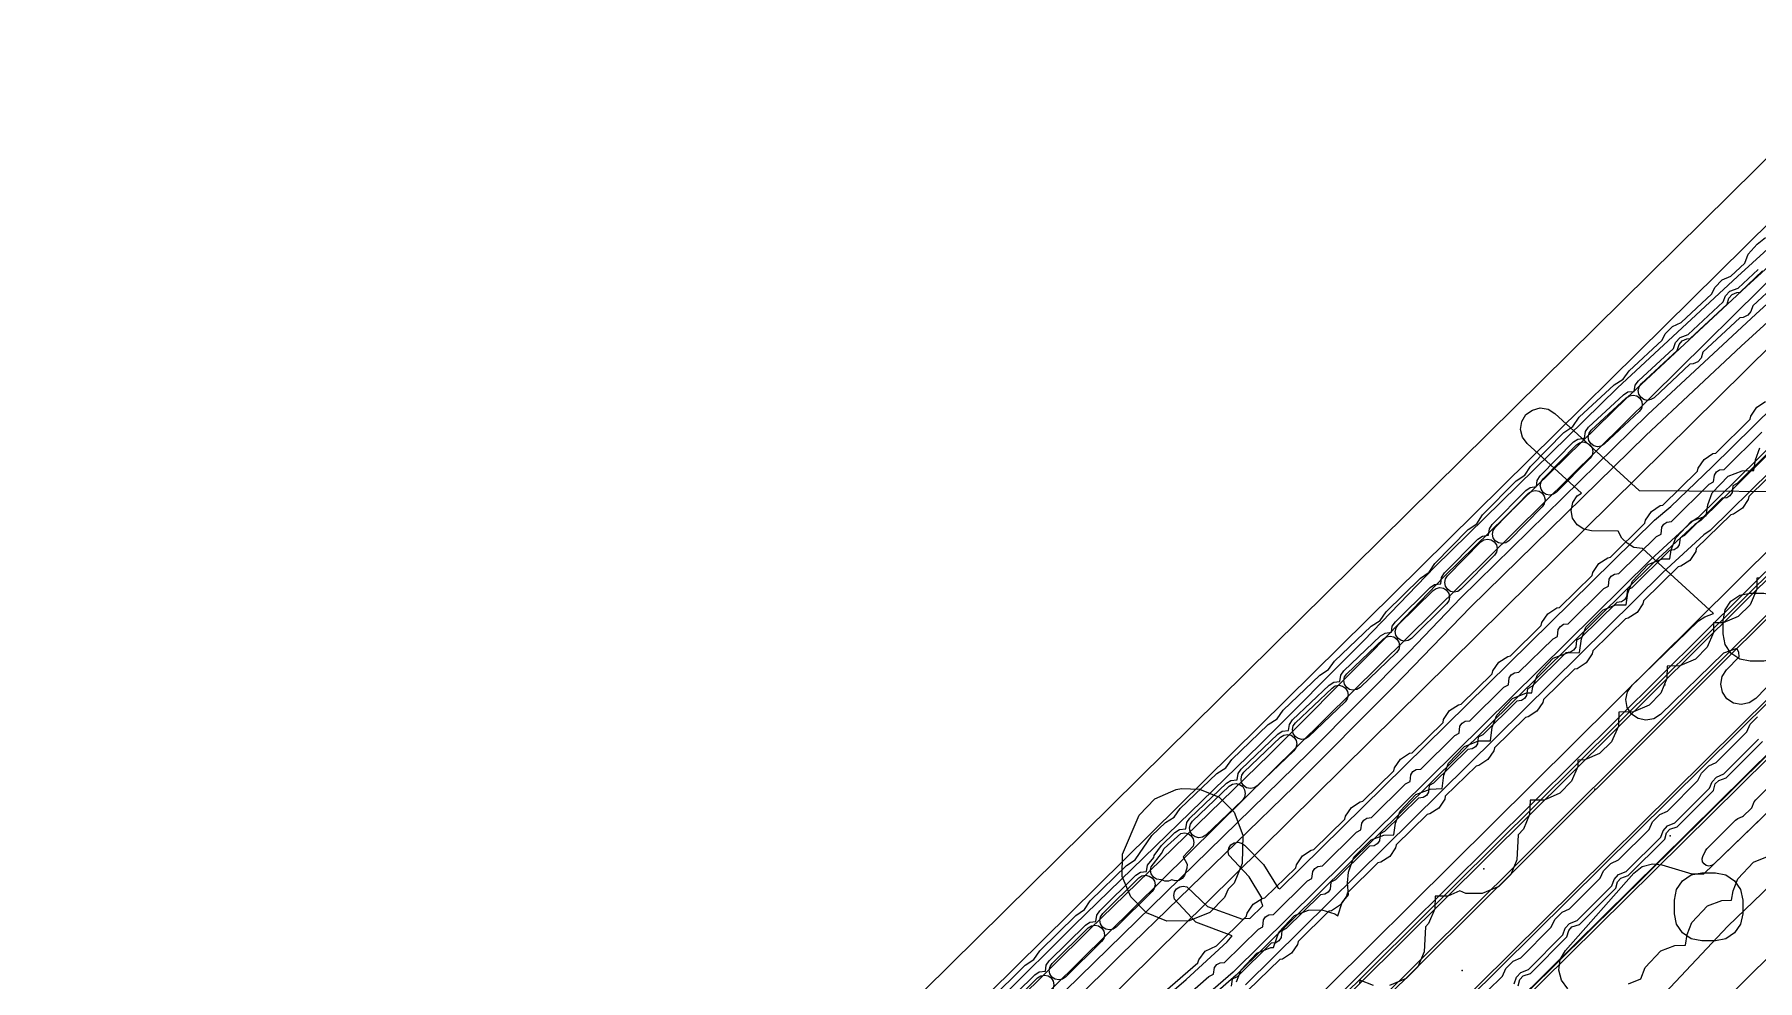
# Model space of a CAD drawing. Header units: metres. Extents: x -2677 to -840, y 169 to 1487.
# Drawn here: x -2254.5 to -2128, y 973.1 to 1042.6 of the extents above; entities that cross this region are included whole.
import ezdxf

# ---------------------------------------------------------------- set-up
doc = ezdxf.new("R2010")
doc.units = ezdxf.units.M
for name, color, linetype in [('AI_GREENING_ALLOWED_ZONE', 4, 'Continuous'), ('AI_GREENING_EXCLUSIONS', 1, 'Continuous'), ('AI_GREENING_LAWN', 82, 'Continuous'), ('AI_GREENING_REJECTED', 6, 'Continuous')]:
    doc.layers.add(name, color=color, linetype=linetype)

msp = doc.modelspace()

# ---------------------------------------------------------------- linework, layer by layer
at = {"layer": 'AI_GREENING_ALLOWED_ZONE'}
msp.add_lwpolyline([(-2126.16, 986.54), (-2131.25, 981.63), (-2131.25, 981.63), (-2131.42, 981.52), (-2131.61, 981.49), (-2131.8, 981.53), (-2131.96, 981.65), (-2132.07, 981.81), (-2132.1, 982.01), (-2132.06, 982.2), (-2131.87, 982.61), (-2131.76, 982.76), (-2129.65, 984.87), (-2129.49, 984.98), (-2129.15, 985.12), (-2129.08, 985.17), (-2128.52, 985.7), (-2128.47, 985.78), (-2128.28, 986.2), (-2128.17, 986.35), (-2126.74, 987.78)], dxfattribs=at)
at = {"layer": 'AI_GREENING_EXCLUSIONS'}
for points in [[(-2097.85, 1053.54), (-2253.72, 899.46), (-2275.22, 877.41), (-2275.74, 877.06), (-2276.36, 876.96), (-2276.97, 877.11), (-2277.46, 877.5), (-2279.74, 880.3), (-2280.02, 880.82), (-2280.07, 881.4), (-2279.9, 881.96), (-2279.53, 882.41), (-2279.53, 882.41), (-2279.01, 882.69), (-2278.43, 882.74), (-2277.87, 882.57), (-2277.42, 882.2), (-2276.2, 880.7), (-2255.84, 901.59), (-2101.14, 1054.5)], [(-2095.38, 1051.06), (-2251.24, 897), (-2272.72, 874.96), (-2274.46, 873.81), (-2276.52, 873.46), (-2278.54, 873.98), (-2280.17, 875.29), (-2282.45, 878.09), (-2283.37, 879.81), (-2283.56, 881.75), (-2282.99, 883.62), (-2282.99, 883.62), (-2281.75, 885.12), (-2280.02, 886.04), (-2278.08, 886.22), (-2276.25, 885.66), (-2258.3, 904.08), (-2120.21, 1040.54), (-2121.23, 1041.22), (-2122.31, 1042.84)], [(-2194.42, 960.98), (-2178.19, 977.14), (-2164.57, 990.4), (-2156.94, 998.06), (-2151.73, 1003.48), (-2138.32, 1016.61), (-2129.52, 1024.79), (-2122.34, 1031.33)], [(-2191.04, 962.97), (-2177.08, 976.83), (-2163.86, 989.69), (-2156.23, 997.36), (-2151.03, 1002.76), (-2137.62, 1015.9), (-2137.62, 1015.9), (-2128.84, 1024.06), (-2121.67, 1030.59)], [(-2120.18, 1029.3), (-2128.16, 1022.04), (-2136.09, 1014.66), (-2149.83, 1001.2), (-2153.59, 997.26), (-2160.96, 989.83), (-2178.87, 972.33)], [(-2110.29, 1028.85), (-2132.43, 1007.08), (-2132.83, 1006.8), (-2135.89, 1003.98), (-2166.53, 973.69), (-2171.66, 969.23)], [(-2110.08, 1028.64), (-2132.21, 1006.87), (-2132.63, 1006.57), (-2135.68, 1003.76), (-2166.32, 973.47), (-2171.46, 969)], [(-2120.37, 1027.79), (-2129.25, 1019.67), (-2136.24, 1013.12), (-2149.12, 1000.5), (-2154.7, 994.71), (-2162.05, 987.33), (-2174.74, 974.99), (-2189.25, 960.58)], [(-2184.45, 971.59), (-2181.8, 974.2), (-2181.16, 974.62), (-2180.73, 975.26), (-2178.08, 977.87), (-2177.45, 978.29), (-2177.02, 978.93), (-2174.37, 981.54), (-2173.73, 981.96), (-2172.49, 983.73), (-2171.49, 984.68), (-2170.85, 985.09), (-2170.41, 985.72), (-2167.72, 988.29), (-2167.08, 988.7), (-2166.64, 989.33), (-2163.95, 991.9), (-2163.3, 992.31), (-2162.86, 992.94), (-2160.17, 995.51), (-2159.53, 995.92), (-2159.09, 996.55), (-2156.4, 999.12), (-2155.75, 999.53), (-2155.31, 1000.16), (-2152.78, 1002.65), (-2152.15, 1003.08), (-2151.73, 1003.72), (-2149.27, 1006.21), (-2148.64, 1006.64), (-2148.22, 1007.28), (-2145.76, 1009.78), (-2145.13, 1010.21), (-2144.71, 1010.85), (-2142.25, 1013.34), (-2141.59, 1013.78), (-2141.13, 1014.46), (-2138.56, 1016.84), (-2137.91, 1017.25), (-2137.47, 1017.87), (-2135.05, 1020.12), (-2134.83, 1020.59), (-2134.29, 1021.13), (-2133.65, 1021.42), (-2131.39, 1023.53), (-2131.17, 1024), (-2130.63, 1024.54), (-2129.99, 1024.83), (-2128.97, 1025.78), (-2128.73, 1026.44), (-2128.06, 1027.16), (-2127.45, 1027.65)], [(-2109.38, 1027.92), (-2131.51, 1006.15), (-2131.98, 1005.81), (-2134.98, 1003.05), (-2165.62, 972.76)], [(-2183.75, 970.88), (-2181.1, 973.49), (-2180.77, 973.71), (-2180.31, 973.76), (-2180.25, 974.22), (-2180.03, 974.54), (-2177.38, 977.16), (-2177.06, 977.37), (-2176.6, 977.43), (-2176.53, 977.89), (-2176.31, 978.21), (-2173.67, 980.83), (-2173.34, 981.04), (-2172.88, 981.1), (-2172.82, 981.56), (-2172.36, 982.12), (-2172.32, 982.27), (-2171.8, 983.01), (-2170.8, 983.96), (-2170.47, 984.17), (-2170.01, 984.22), (-2169.94, 984.68), (-2169.72, 985), (-2167.03, 987.57), (-2166.7, 987.78), (-2166.24, 987.83), (-2166.17, 988.29), (-2165.95, 988.61), (-2163.25, 991.18), (-2162.93, 991.39), (-2162.47, 991.44), (-2162.39, 991.9), (-2162.17, 992.22), (-2159.48, 994.79), (-2159.15, 995), (-2158.69, 995.05), (-2158.62, 995.51), (-2158.4, 995.83), (-2155.71, 998.4), (-2155.38, 998.61), (-2154.92, 998.66), (-2154.85, 999.12), (-2154.62, 999.44), (-2152.07, 1001.95), (-2151.75, 1002.17), (-2151.29, 1002.23), (-2151.23, 1002.69), (-2151.02, 1003.02), (-2148.56, 1005.51), (-2148.24, 1005.73), (-2147.78, 1005.8), (-2147.72, 1006.26), (-2147.51, 1006.58), (-2145.05, 1009.08), (-2144.73, 1009.3), (-2144.27, 1009.36), (-2144.21, 1009.82), (-2144, 1010.15), (-2141.54, 1012.64), (-2141.22, 1012.86), (-2140.74, 1012.92), (-2140.67, 1013.41), (-2140.44, 1013.72), (-2137.88, 1016.11), (-2137.55, 1016.32), (-2137.09, 1016.36), (-2137.01, 1016.82), (-2136.78, 1017.13), (-2134.22, 1019.52), (-2134.05, 1019.96), (-2133.73, 1020.31), (-2133.13, 1020.53), (-2130.56, 1022.93), (-2130.39, 1023.37), (-2130.07, 1023.71), (-2129.47, 1023.94), (-2127.99, 1025.32)], [(-2126.69, 1024.21), (-2128.39, 1022.65), (-2128.52, 1022.22), (-2128.76, 1021.95), (-2129.1, 1021.79), (-2129.34, 1021.77), (-2132.05, 1019.24), (-2132.18, 1018.81), (-2132.42, 1018.54), (-2132.76, 1018.38), (-2133, 1018.36), (-2135.63, 1015.89), (-2135.86, 1015.75), (-2136.13, 1015.7), (-2136.39, 1015.77), (-2136.61, 1015.93), (-2136.76, 1016.16), (-2136.8, 1016.43), (-2136.74, 1016.69), (-2136.58, 1016.91), (-2133.93, 1019.36), (-2133.8, 1019.79), (-2133.56, 1020.06), (-2133.23, 1020.22), (-2132.98, 1020.24), (-2130.27, 1022.77), (-2130.14, 1023.2), (-2129.9, 1023.47), (-2129.57, 1023.63), (-2129.32, 1023.64), (-2127.67, 1025.21)], [(-2174.13, 969.59), (-2169.99, 973.17), (-2166.98, 975.92), (-2166.61, 976.36), (-2169.27, 977.38), (-2170.84, 979.05), (-2170.89, 979.32), (-2170.84, 979.59), (-2170.68, 979.81), (-2170.45, 979.96), (-2170.19, 980.02), (-2169.92, 979.96), (-2168.41, 978.51), (-2165.85, 977.58), (-2165.62, 977.66), (-2165.31, 977.64), (-2164.36, 978.58), (-2164.47, 978.91), (-2164.43, 979.15), (-2165.36, 980.69), (-2166.84, 982.28), (-2166.89, 982.54), (-2166.84, 982.81), (-2166.69, 983.04), (-2166.46, 983.19), (-2166.19, 983.24), (-2165.92, 983.18), (-2165.7, 983.03), (-2164.3, 981.61), (-2163.23, 979.87), (-2163.1, 979.83), (-2135.61, 1006.91), (-2134.41, 1007.89), (-2131.36, 1010.82), (-2119.2, 1022.78)], [(-2171.51, 972.3), (-2169.12, 974.39), (-2169.06, 974.61), (-2168.59, 975.23), (-2167.76, 975.64), (-2165.54, 977.82), (-2165.5, 978.04), (-2165.06, 978.68), (-2164.41, 979.11), (-2164.21, 979.15), (-2161.94, 981.37), (-2161.89, 981.59), (-2161.45, 982.24), (-2160.8, 982.67), (-2160.6, 982.71), (-2158.33, 984.93), (-2158.29, 985.15), (-2157.85, 985.8), (-2157.2, 986.22), (-2157, 986.26), (-2154.73, 988.49), (-2154.68, 988.71), (-2154.24, 989.35), (-2153.59, 989.78), (-2153.39, 989.82), (-2151.12, 992.04), (-2151.08, 992.26), (-2150.64, 992.91), (-2149.99, 993.34), (-2149.79, 993.38), (-2147.52, 995.6), (-2147.47, 995.82), (-2147.03, 996.46), (-2146.38, 996.89), (-2146.18, 996.93), (-2143.91, 999.15), (-2143.87, 999.37), (-2143.43, 1000.02), (-2142.78, 1000.45), (-2142.58, 1000.49), (-2140.18, 1002.84), (-2140.13, 1003.06), (-2139.69, 1003.71), (-2139.04, 1004.14), (-2138.84, 1004.18), (-2136.31, 1006.67), (-2136.27, 1006.89), (-2135.83, 1007.54), (-2135.18, 1007.97), (-2134.98, 1008.01), (-2132.44, 1010.5), (-2132.4, 1010.72), (-2131.96, 1011.36), (-2131.31, 1011.79), (-2131.11, 1011.83), (-2128.58, 1014.32), (-2128.53, 1014.54), (-2128.1, 1015.19), (-2127.45, 1015.62)], [(-2126.68, 995.34), (-2128.17, 993.81), (-2128.65, 993.48), (-2129.23, 993.36), (-2129.8, 993.46), (-2130.29, 993.78), (-2130.62, 994.27), (-2130.74, 994.84), (-2130.64, 995.41), (-2130.32, 995.9), (-2129.39, 996.86), (-2129.42, 997.21), (-2129.57, 997.48), (-2130.53, 997.12), (-2135.16, 992.62), (-2135.65, 992.31), (-2136.23, 992.2), (-2136.8, 992.32), (-2137.28, 992.66), (-2137.6, 993.15), (-2137.71, 993.72), (-2137.58, 994.3), (-2137.25, 994.78), (-2132.38, 999.5), (-2131.9, 999.8), (-2131.26, 1000.05), (-2136.49, 1004.82), (-2137.11, 1004.9), (-2137.61, 1005.2), (-2137.99, 1005.57), (-2138.28, 1006.1), (-2140.23, 1006.11), (-2140.8, 1006.23), (-2141.29, 1006.56), (-2141.61, 1007.05), (-2141.72, 1007.62), (-2141.6, 1008.2), (-2141.27, 1008.68), (-2140.95, 1008.89), (-2144.94, 1012.53), (-2145.29, 1013), (-2145.43, 1013.57), (-2145.34, 1014.15), (-2145.04, 1014.65), (-2144.57, 1014.99), (-2144, 1015.14), (-2143.42, 1015.05), (-2142.92, 1014.74), (-2136.72, 1009.08), (-2122.08, 1008.97)], [(-2170.95, 971.06), (-2168.32, 973.39), (-2167.98, 973.54), (-2167.9, 974.04), (-2167.73, 974.26), (-2167.49, 974.39), (-2167.16, 974.41), (-2164.68, 976.86), (-2164.36, 977.02), (-2164.3, 977.53), (-2164.15, 977.76), (-2163.92, 977.91), (-2163.58, 977.94), (-2161.08, 980.41), (-2160.75, 980.58), (-2160.69, 981.09), (-2160.54, 981.31), (-2160.31, 981.46), (-2159.97, 981.5), (-2157.47, 983.97), (-2157.15, 984.14), (-2157.09, 984.64), (-2156.94, 984.87), (-2156.71, 985.02), (-2156.37, 985.06), (-2153.87, 987.52), (-2153.54, 987.69), (-2153.48, 988.2), (-2153.33, 988.43), (-2153.1, 988.58), (-2152.76, 988.61), (-2150.26, 991.08), (-2149.93, 991.25), (-2149.88, 991.76), (-2149.72, 991.98), (-2149.5, 992.13), (-2149.16, 992.17), (-2146.66, 994.64), (-2146.33, 994.81), (-2146.27, 995.31), (-2146.12, 995.54), (-2145.89, 995.69), (-2145.55, 995.73), (-2143.05, 998.19), (-2142.72, 998.36), (-2142.67, 998.87), (-2142.51, 999.09), (-2142.29, 999.25), (-2141.95, 999.28), (-2139.32, 1001.88), (-2138.99, 1002.05), (-2138.93, 1002.56), (-2138.78, 1002.79), (-2138.55, 1002.94), (-2138.21, 1002.97), (-2135.45, 1005.71), (-2135.12, 1005.88), (-2135.07, 1006.39), (-2134.91, 1006.61), (-2134.69, 1006.76), (-2134.35, 1006.8), (-2131.58, 1009.54), (-2131.26, 1009.71), (-2131.2, 1010.21), (-2131.05, 1010.44), (-2130.82, 1010.59), (-2130.48, 1010.63), (-2127.72, 1013.36)], [(-2126.77, 1012.33), (-2129.53, 1009.6), (-2129.86, 1009.43), (-2129.91, 1008.92), (-2130.07, 1008.69), (-2130.29, 1008.54), (-2130.63, 1008.51), (-2133.4, 1005.77), (-2133.72, 1005.6), (-2133.78, 1005.09), (-2133.93, 1004.87), (-2134.16, 1004.72), (-2134.5, 1004.68), (-2137.26, 1001.94), (-2137.59, 1001.77), (-2137.65, 1001.27), (-2137.8, 1001.04), (-2138.03, 1000.89), (-2138.37, 1000.85), (-2141, 998.25), (-2141.33, 998.08), (-2141.38, 997.57), (-2141.54, 997.35), (-2141.76, 997.2), (-2142.1, 997.16), (-2144.61, 994.69), (-2144.93, 994.52), (-2144.99, 994.02), (-2145.14, 993.79), (-2145.37, 993.64), (-2145.71, 993.61), (-2148.21, 991.14), (-2148.54, 990.97), (-2148.59, 990.46), (-2148.75, 990.24), (-2148.98, 990.09), (-2149.31, 990.05), (-2151.82, 987.58), (-2152.14, 987.41), (-2152.2, 986.91), (-2152.35, 986.68), (-2152.58, 986.53), (-2152.92, 986.49), (-2155.42, 984.02), (-2155.75, 983.86), (-2155.8, 983.35), (-2155.96, 983.12), (-2156.19, 982.97), (-2156.52, 982.94), (-2159.03, 980.47), (-2159.35, 980.3), (-2159.41, 979.79), (-2159.56, 979.57), (-2159.79, 979.42), (-2160.13, 979.38), (-2162.63, 976.91), (-2162.96, 976.74), (-2163.01, 976.24), (-2163.17, 976.01), (-2163.4, 975.86), (-2163.74, 975.82), (-2166.24, 973.36), (-2166.6, 973.18), (-2166.68, 972.68)], [(-2166.29, 972.99), (-2165.95, 973.87), (-2164.79, 975.09), (-2163.76, 975.5), (-2163.58, 975.5), (-2163.19, 976.63), (-2162.03, 977.85), (-2161, 978.26), (-2160.01, 978.28), (-2159.06, 977.98), (-2158.85, 977.83), (-2158.53, 978.81), (-2158.07, 979.37), (-2158.14, 980.26), (-2158.06, 981.04), (-2157.67, 982.14), (-2156.41, 983.42), (-2155.48, 983.77), (-2154.73, 983.79), (-2154.61, 984.65), (-2154.27, 985.52), (-2153.11, 986.74), (-2152.08, 987.15), (-2151.19, 987.18), (-2151.06, 988.17), (-2150.73, 989.05), (-2149.56, 990.27), (-2148.53, 990.68), (-2147.65, 990.7), (-2147.52, 991.7), (-2147.18, 992.58), (-2146.02, 993.8), (-2144.99, 994.21), (-2144.61, 994.22), (-2144.53, 994.65), (-2144.2, 995.53), (-2143.03, 996.75), (-2142, 997.16), (-2141.1, 997.18), (-2140.97, 998.17), (-2140.64, 999.04), (-2139.38, 1000.32), (-2138.44, 1000.67), (-2137.69, 1000.69), (-2137.56, 1001.54), (-2137.22, 1002.42), (-2136.06, 1003.64), (-2135.03, 1004.05), (-2134.48, 1004.06), (-2134.38, 1004.72), (-2134.04, 1005.59), (-2132.88, 1006.82), (-2131.81, 1007.22), (-2131.69, 1008.03), (-2131.36, 1008.9), (-2130.19, 1010.12), (-2129.16, 1010.53), (-2128.32, 1010.55), (-2128.2, 1011.34), (-2127.86, 1012.21)], [(-2126.14, 1011.13), (-2128.67, 1008.64), (-2128.72, 1008.42), (-2129.15, 1007.77), (-2129.8, 1007.34), (-2130, 1007.3), (-2132.54, 1004.81), (-2132.58, 1004.59), (-2133.02, 1003.94), (-2133.67, 1003.51), (-2133.87, 1003.48), (-2136.4, 1000.98), (-2136.45, 1000.76), (-2136.88, 1000.12), (-2137.54, 999.69), (-2137.73, 999.65), (-2140.14, 997.29), (-2140.19, 997.07), (-2140.62, 996.42), (-2141.28, 995.99), (-2141.47, 995.96), (-2143.75, 993.73), (-2143.79, 993.51), (-2144.23, 992.87), (-2144.88, 992.44), (-2145.08, 992.4), (-2147.35, 990.18), (-2147.4, 989.96), (-2147.83, 989.31), (-2148.49, 988.88), (-2148.69, 988.84), (-2150.96, 986.62), (-2151, 986.4), (-2151.44, 985.75), (-2152.09, 985.33), (-2152.29, 985.29), (-2154.56, 983.06), (-2154.61, 982.84), (-2155.04, 982.2), (-2155.7, 981.77), (-2155.9, 981.73), (-2158.17, 979.51), (-2158.21, 979.29), (-2158.65, 978.64), (-2159.3, 978.21), (-2159.5, 978.17), (-2161.77, 975.95), (-2161.82, 975.73), (-2162.26, 975.09), (-2162.91, 974.66), (-2163.11, 974.62), (-2165.45, 972.35)], [(-2265.34, 866.24), (-2250.65, 880.87), (-2229.65, 901.55), (-2219.49, 911.79), (-2218.88, 912.47), (-2221.78, 915.31), (-2222.33, 916.09), (-2222.45, 916.53), (-2222.36, 916.97), (-2222, 917.59), (-2215.43, 924.05), (-2214.8, 924.4), (-2214.36, 924.48), (-2213.72, 924.25), (-2213.11, 923.73), (-2210.34, 920.93), (-2209.52, 921.67), (-2207.13, 923.98), (-2206.63, 924.9), (-2204.99, 926.46), (-2204.34, 926.85), (-2203.57, 927.51), (-2125.88, 1004.64)], [(-2204.28, 928.22), (-2126.58, 1005.35)], [(-2123.66, 1003.65), (-2145.5, 981.83), (-2216.37, 911.4), (-2323.44, 805.27)], [(-2123.52, 1003.5), (-2145.36, 981.68), (-2216.23, 911.26), (-2323.3, 805.13)], [(-2265.87, 865.37), (-2229.27, 901.57), (-2218.46, 912.48), (-2221.62, 915.65), (-2221.86, 916.28), (-2221.85, 916.82), (-2221.71, 917.27), (-2221.36, 917.77), (-2215.6, 923.3), (-2214.91, 923.7), (-2214.53, 923.77), (-2213.9, 923.69), (-2213.32, 923.36), (-2210.37, 920.53), (-2206.98, 923.7), (-2206.42, 924.69), (-2204.78, 926.24), (-2203.86, 926.87), (-2126.38, 1003.78)], [(-2265.87, 865.08), (-2229.13, 901.43), (-2218.17, 912.48), (-2221.45, 915.74), (-2221.66, 916.3), (-2221.65, 916.8), (-2221.53, 917.18), (-2221.22, 917.62), (-2215.46, 923.16), (-2214.87, 923.5), (-2214.5, 923.57), (-2213.94, 923.49), (-2213.43, 923.2), (-2210.38, 920.25), (-2206.82, 923.58), (-2206.28, 924.54), (-2204.65, 926.1), (-2203.73, 926.72), (-2126.24, 1003.64)], [(-2127.87, 1002.67), (-2128.08, 1002.65), (-2128.09, 1001.82), (-2128.59, 1000.67), (-2129.47, 999.82), (-2130.55, 999.36), (-2131.26, 999.35), (-2131.28, 998.64), (-2131.73, 997.56), (-2132.59, 996.68), (-2133.74, 996.19), (-2134.67, 996.17), (-2134.69, 995.27), (-2135.14, 994.18), (-2136, 993.31), (-2137.15, 992.81), (-2138.21, 992.79), (-2138.25, 991.76), (-2138.75, 990.61), (-2139.63, 989.75), (-2140.71, 989.3), (-2141.22, 989.28), (-2141.24, 988.8), (-2141.69, 987.72), (-2142.54, 986.84), (-2143.7, 986.34), (-2144.74, 986.33), (-2144.78, 985.28), (-2145.23, 984.19), (-2145.62, 983.79), (-2145.71, 981.96), (-2146.16, 980.87), (-2147.02, 980), (-2148.25, 979.48), (-2149.44, 979.48), (-2149.9, 979.66), (-2150.78, 979.29), (-2151.71, 979.27), (-2151.73, 978.36), (-2152.18, 977.28), (-2152.42, 977.02), (-2152.51, 975.18), (-2152.97, 974.1), (-2153.82, 973.22), (-2155.05, 972.71)], [(-2120.94, 995.67), (-2183.65, 933.65), (-2183.42, 933.02), (-2183.46, 932.74), (-2183.62, 932.51), (-2183.85, 932.35), (-2184.13, 932.29), (-2184.4, 932.35), (-2184.63, 932.52), (-2185.2, 933.13), (-2185.56, 934.02), (-2185.65, 935.24), (-2185.54, 935.9), (-2185.34, 936.27), (-2184.59, 936.91), (-2184.24, 937.36), (-2124.7, 996.34)], [(-2120.97, 995.92), (-2183.89, 933.69), (-2183.62, 933.01), (-2183.76, 932.65), (-2184.12, 932.49), (-2184.48, 932.65), (-2185.06, 933.27), (-2185.37, 934.05), (-2185.45, 935.23), (-2185.34, 935.86), (-2185.2, 936.13), (-2184.45, 936.76), (-2184.1, 937.22), (-2124.56, 996.19)], [(-2147.85, 972.33), (-2146.77, 973.41), (-2146.52, 973.97), (-2145.98, 974.51), (-2145.42, 974.76), (-2143.18, 977), (-2142.93, 977.56), (-2142.39, 978.1), (-2141.84, 978.35), (-2139.59, 980.59), (-2139.34, 981.14), (-2138.8, 981.68), (-2138.25, 981.94), (-2136, 984.18), (-2135.75, 984.73), (-2135.21, 985.27), (-2134.66, 985.53), (-2132.41, 987.77), (-2132.16, 988.32), (-2131.62, 988.86), (-2131.07, 989.11), (-2128.82, 991.36), (-2128.57, 991.91), (-2128.03, 992.45)], [(-2145.91, 972.85), (-2145.74, 973.33), (-2145.42, 973.68), (-2144.86, 973.9), (-2142.32, 976.44), (-2142.15, 976.92), (-2141.83, 977.27), (-2141.28, 977.49), (-2138.73, 980.03), (-2138.56, 980.51), (-2138.24, 980.86), (-2137.69, 981.08), (-2135.14, 983.62), (-2134.97, 984.09), (-2134.65, 984.44), (-2134.1, 984.67), (-2131.56, 987.21), (-2131.38, 987.68), (-2131.06, 988.03), (-2130.51, 988.26), (-2127.97, 990.8)], [(-2145.62, 972.7), (-2145.49, 973.16), (-2145.25, 973.43), (-2144.71, 973.61), (-2142.03, 976.28), (-2141.9, 976.75), (-2141.66, 977.02), (-2141.12, 977.2), (-2138.44, 979.87), (-2138.31, 980.34), (-2138.07, 980.61), (-2137.53, 980.79), (-2134.85, 983.46), (-2134.73, 983.93), (-2134.48, 984.2), (-2133.94, 984.37), (-2131.26, 987.05), (-2131.14, 987.52), (-2130.89, 987.78), (-2130.35, 987.96), (-2127.67, 990.64)], [(-2141.96, 972.48), (-2142.43, 973.1), (-2142.63, 973.85), (-2142.52, 974.63), (-2142.13, 975.3), (-2137.13, 980.98), (-2136.51, 981.45), (-2135.75, 981.65), (-2135.07, 981.57), (-2132.85, 980.93), (-2131.99, 980.92), (-2122.92, 989.65)], [(-2120.15, 986.77), (-2130.21, 977.08), (-2162.82, 942.38)], [(-2137.51, 972.85), (-2136.61, 973.21), (-2136.29, 974.03), (-2135.13, 975.26), (-2134.1, 975.66), (-2133.32, 975.68), (-2133.2, 976.47), (-2132.86, 977.34), (-2131.7, 978.56), (-2130.67, 978.97), (-2129.94, 978.99), (-2129.83, 979.68), (-2129.49, 980.56), (-2128.33, 981.78), (-2127.3, 982.19)], [(-2156.24, 972.71), (-2157.23, 973.11), (-2157.25, 972.85)]]:
    msp.add_lwpolyline(points, dxfattribs=at)
for points in [[(-2140.42, 1012.75), (-2140.46, 1013.02), (-2140.4, 1013.28), (-2140.24, 1013.51), (-2137.68, 1015.89), (-2137.44, 1016.04), (-2137.18, 1016.08), (-2136.91, 1016.02), (-2136.69, 1015.86), (-2136.54, 1015.62), (-2136.5, 1015.35), (-2136.56, 1015.09), (-2136.72, 1014.87), (-2139.29, 1012.48), (-2139.52, 1012.34), (-2139.79, 1012.29), (-2140.05, 1012.36), (-2140.27, 1012.52), (-2140.42, 1012.75)], [(-2143.78, 1008.94), (-2143.93, 1009.17), (-2143.99, 1009.44), (-2143.93, 1009.71), (-2143.78, 1009.93), (-2141.33, 1012.43), (-2141.1, 1012.58), (-2140.83, 1012.64), (-2140.57, 1012.59), (-2140.34, 1012.44), (-2140.18, 1012.21), (-2140.13, 1011.94), (-2140.18, 1011.68), (-2140.33, 1011.45), (-2142.79, 1008.95), (-2143.01, 1008.8), (-2143.28, 1008.74), (-2143.55, 1008.79), (-2143.78, 1008.94)], [(-2147.29, 1005.38), (-2147.44, 1005.61), (-2147.5, 1005.87), (-2147.44, 1006.14), (-2147.29, 1006.37), (-2144.84, 1008.87), (-2144.61, 1009.02), (-2144.34, 1009.07), (-2144.08, 1009.02), (-2143.85, 1008.87), (-2143.69, 1008.65), (-2143.64, 1008.38), (-2143.69, 1008.11), (-2143.84, 1007.88), (-2146.3, 1005.39), (-2146.52, 1005.24), (-2146.79, 1005.18), (-2147.06, 1005.23), (-2147.29, 1005.38)], [(-2150.8, 1001.82), (-2150.95, 1002.04), (-2151, 1002.31), (-2150.95, 1002.58), (-2150.8, 1002.81), (-2148.35, 1005.3), (-2148.12, 1005.46), (-2147.85, 1005.51), (-2147.58, 1005.46), (-2147.36, 1005.31), (-2147.2, 1005.08), (-2147.15, 1004.82), (-2147.2, 1004.55), (-2147.35, 1004.32), (-2149.81, 1001.82), (-2150.03, 1001.67), (-2150.3, 1001.62), (-2150.57, 1001.67), (-2150.8, 1001.82)], [(-2153.68, 998.06), (-2153.95, 998.01), (-2154.21, 998.07), (-2154.44, 998.23), (-2154.58, 998.46), (-2154.63, 998.73), (-2154.57, 999), (-2154.41, 999.22), (-2151.86, 1001.74), (-2151.63, 1001.89), (-2151.36, 1001.95), (-2151.09, 1001.9), (-2150.87, 1001.75), (-2150.71, 1001.52), (-2150.66, 1001.25), (-2150.71, 1000.98), (-2150.86, 1000.76), (-2153.45, 998.21), (-2153.68, 998.06)], [(-2126.16, 997.12), (-2126.81, 996.69), (-2127.57, 996.54), (-2128.57, 996.54), (-2129.34, 996.69), (-2129.99, 997.12), (-2130.42, 997.77), (-2130.57, 998.54), (-2130.57, 999.54), (-2130.42, 1000.3), (-2129.99, 1000.95), (-2129.34, 1001.39), (-2128.57, 1001.54), (-2127.57, 1001.54), (-2126.81, 1001.39), (-2126.16, 1000.95), (-2125.72, 1000.3), (-2125.57, 999.54), (-2125.57, 998.54), (-2125.72, 997.77), (-2126.16, 997.12)], [(-2154.51, 998.16), (-2154.36, 997.93), (-2154.32, 997.66), (-2154.37, 997.39), (-2154.53, 997.17), (-2157.22, 994.6), (-2157.45, 994.45), (-2157.72, 994.4), (-2157.99, 994.46), (-2158.21, 994.62), (-2158.36, 994.85), (-2158.41, 995.12), (-2158.35, 995.39), (-2158.19, 995.61), (-2155.5, 998.18), (-2155.27, 998.33), (-2155, 998.38), (-2154.73, 998.32), (-2154.51, 998.16)], [(-2158.28, 994.55), (-2158.14, 994.32), (-2158.09, 994.05), (-2158.15, 993.78), (-2158.31, 993.56), (-2161, 990.99), (-2161.23, 990.84), (-2161.5, 990.79), (-2161.76, 990.85), (-2161.99, 991.01), (-2162.13, 991.24), (-2162.18, 991.51), (-2162.12, 991.78), (-2161.96, 992), (-2159.27, 994.57), (-2159.04, 994.72), (-2158.77, 994.77), (-2158.51, 994.71), (-2158.28, 994.55)], [(-2161.91, 990.71), (-2161.86, 990.44), (-2161.92, 990.17), (-2162.08, 989.95), (-2164.77, 987.38), (-2165, 987.23), (-2165.27, 987.18), (-2165.54, 987.24), (-2165.76, 987.4), (-2165.91, 987.63), (-2165.95, 987.9), (-2165.89, 988.17), (-2165.74, 988.39), (-2163.05, 990.96), (-2162.82, 991.11), (-2162.55, 991.16), (-2162.28, 991.1), (-2162.06, 990.94), (-2161.91, 990.71)], [(-2165.82, 983.76), (-2165.86, 981.67), (-2166.46, 980.23), (-2166.9, 979.79), (-2167.17, 979.17), (-2168.25, 978.09), (-2169.75, 977.46), (-2171.39, 977.45), (-2172.89, 978.06), (-2174.05, 979.22), (-2174.67, 980.73), (-2174.66, 982.37), (-2173.44, 985.22), (-2172.28, 986.42), (-2170.72, 987.11), (-2170.33, 987.18), (-2169.01, 987.14), (-2167.57, 986.55), (-2166.46, 985.45), (-2165.82, 983.76)], [(-2166.06, 987.49), (-2165.83, 987.33), (-2165.69, 987.1), (-2165.64, 986.83), (-2165.7, 986.56), (-2165.85, 986.34), (-2168.54, 983.77), (-2168.77, 983.62), (-2169.04, 983.57), (-2169.31, 983.63), (-2169.53, 983.79), (-2169.68, 984.02), (-2169.73, 984.29), (-2169.67, 984.56), (-2169.51, 984.78), (-2166.82, 987.35), (-2166.59, 987.5), (-2166.32, 987.55), (-2166.06, 987.49)], [(-2169.47, 982.96), (-2170.2, 982.18), (-2169.91, 981.64), (-2169.92, 981.34), (-2170.11, 980.8), (-2170.28, 980.58), (-2170.51, 980.44), (-2170.78, 980.4), (-2171.04, 980.47), (-2171.28, 980.37), (-2171.55, 980.38), (-2171.8, 980.49), (-2172.17, 980.53), (-2172.39, 980.68), (-2172.54, 980.91), (-2172.6, 981.18), (-2172.54, 981.44), (-2171.79, 982.42), (-2171.59, 982.79), (-2170.37, 983.89), (-2170.1, 983.94), (-2169.83, 983.88), (-2169.61, 983.72), (-2169.46, 983.49), (-2169.41, 983.22), (-2169.47, 982.96)], [(-2172.31, 980.38), (-2172.26, 980.11), (-2172.32, 979.85), (-2172.47, 979.62), (-2175.12, 977), (-2175.35, 976.85), (-2175.62, 976.8), (-2175.88, 976.86), (-2176.11, 977.01), (-2176.26, 977.24), (-2176.31, 977.51), (-2176.26, 977.77), (-2176.1, 978), (-2173.45, 980.62), (-2173.23, 980.77), (-2172.96, 980.82), (-2172.69, 980.76), (-2172.46, 980.61), (-2172.31, 980.38)], [(-2129.72, 976.58), (-2130.36, 976.14), (-2131.13, 975.99), (-2132.13, 975.99), (-2132.9, 976.14), (-2133.54, 976.58), (-2133.98, 977.22), (-2134.13, 977.99), (-2134.13, 978.99), (-2133.98, 979.76), (-2133.54, 980.4), (-2132.9, 980.84), (-2132.13, 980.99), (-2131.13, 980.99), (-2130.36, 980.84), (-2129.72, 980.4), (-2129.28, 979.76), (-2129.13, 978.99), (-2129.13, 977.99), (-2129.28, 977.22), (-2129.72, 976.58)], [(-2176.41, 977.09), (-2176.18, 976.94), (-2176.03, 976.71), (-2175.98, 976.44), (-2176.03, 976.18), (-2176.19, 975.95), (-2178.84, 973.34), (-2179.07, 973.18), (-2179.33, 973.13), (-2179.6, 973.19), (-2179.83, 973.34), (-2179.98, 973.57), (-2180.03, 973.84), (-2179.97, 974.11), (-2179.82, 974.33), (-2177.17, 976.95), (-2176.94, 977.1), (-2176.68, 977.15), (-2176.41, 977.09)], [(-2179.9, 973.27), (-2179.75, 973.04), (-2179.7, 972.77), (-2179.75, 972.51), (-2179.9, 972.28), (-2182.55, 969.67), (-2182.78, 969.52), (-2183.05, 969.46), (-2183.32, 969.52), (-2183.54, 969.67), (-2183.69, 969.9), (-2183.75, 970.17), (-2183.69, 970.44), (-2183.54, 970.66), (-2180.89, 973.28), (-2180.66, 973.43), (-2180.39, 973.48), (-2180.12, 973.42), (-2179.9, 973.27)]]:
    msp.add_lwpolyline(points, close=True, dxfattribs=at)
at = {"layer": 'AI_GREENING_LAWN'}
for points in [[(-2160.39, 957), (-2122.58, 994.39)], [(-2118.96, 983), (-2170.09, 932.33)]]:
    msp.add_lwpolyline(points, dxfattribs=at)
at = {"layer": 'AI_GREENING_REJECTED'}
for p in [(-2134.84, 994.8), (-2139.98, 987.14), (-2134.46, 983.7), (-2148.13, 981.29), (-2149.73, 973.83)]:
    msp.add_point(p, dxfattribs=at)

doc.saveas('drawing.dxf')
